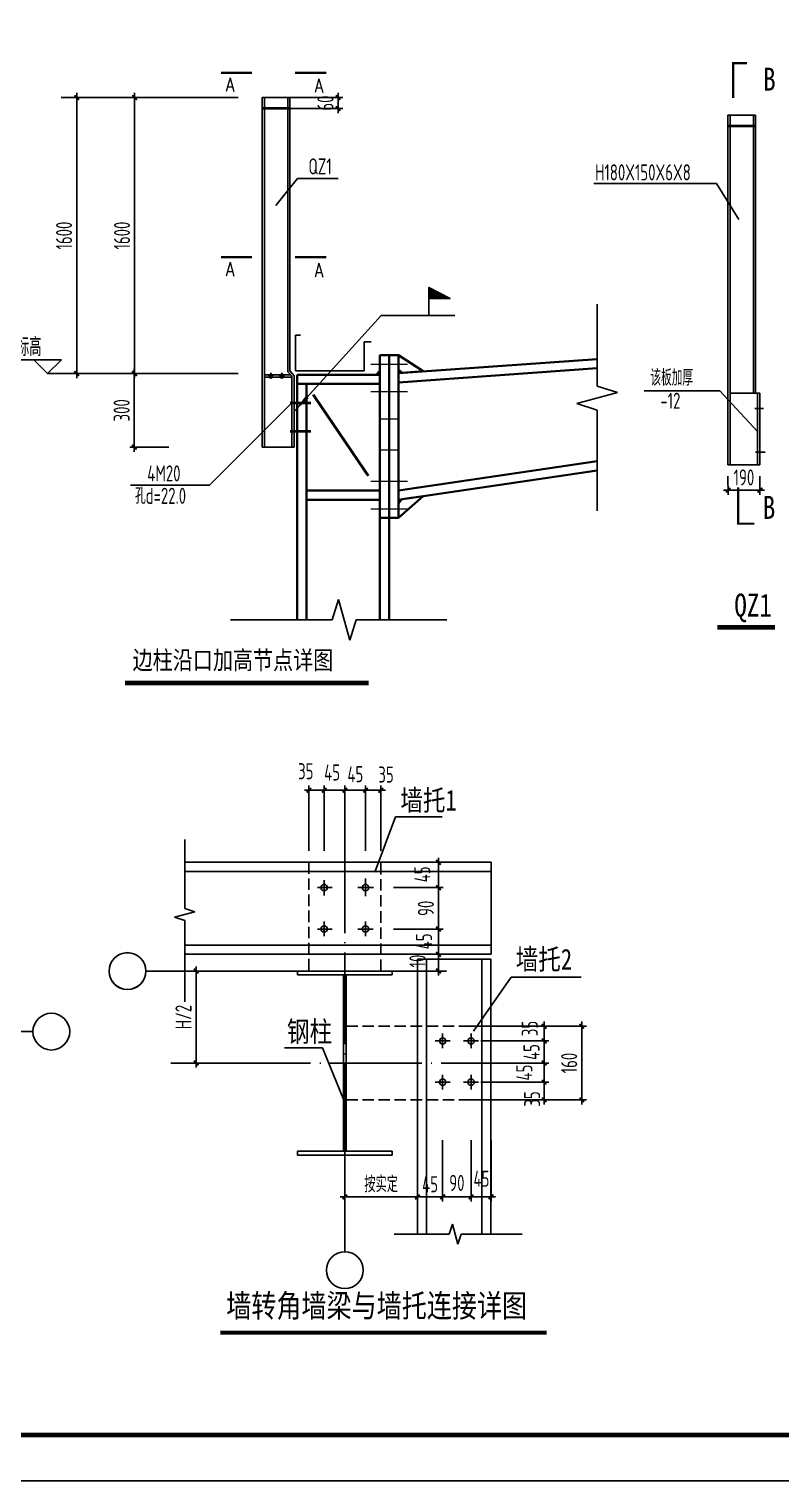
# Model space of a CAD drawing. Extents: x 2303022 to 2899168, y 17226141 to 18257813.
# Drawn here: x 2736597 to 2752962, y 17260315 to 17291885 of the extents above; entities that cross this region are included whole.
import ezdxf
from ezdxf.enums import TextEntityAlignment as Align

# ---------------------------------------------------------------- set-up
doc = ezdxf.new("R2010")
doc.units = 0
doc.header["$LTSCALE"] = 1000
doc.header["$MEASUREMENT"] = 0
doc.linetypes.add('DASH', pattern=[0.35, 0.25, -0.1])
doc.linetypes.add('DOTE', pattern=[2.42, 2, -0.2, 0.02, -0.2])
doc.layers.get('Defpoints').update_dxf_attribs({"color": 250})
for name, color, linetype, lineweight in [('10', 7, 'Continuous', 35), ('112', 9, 'Continuous', 18), ('12', 2, 'Continuous', 35), ('15', 3, 'Continuous', 35)]:
    doc.layers.add(name, color=color, linetype=linetype, lineweight=lineweight)
for name, color, linetype in [('3T_WOOD', 21, 'Continuous'), ('DOTE', 1, 'DOTE'), ('OTHER', 7, 'Continuous'), ('PUB_DIM', 161, 'Continuous'), ('PUB_TEXT', 7, 'Continuous'), ('TK', 4, 'Continuous'), ('图层1', 8, 'Continuous'), ('水平支撑', 4, 'Continuous')]:
    doc.layers.add(name, color=color, linetype=linetype)
doc.styles.add('-宋体', font='', dxfattribs={"width": 0.8})
doc.styles.add('DIM_FONT', font='SIMPLEX', dxfattribs={"width": 0.7, "bigfont": 'GBCBIG'})
doc.styles.add('TSSD_Dimension', font='Tssdeng.shx', dxfattribs={"width": 0.7, "bigfont": 'hztxt.shx'})
doc.styles.add('TSSD_REIN', font='tssdeng.shx', dxfattribs={"width": 0.7, "bigfont": 'tssdchn.shx'})
doc.styles.get('-宋体').set_extended_font_data('SimSun')
doc.dimstyles.new('TSSD_20_100', dxfattribs={"dimtxt": 350, "dimasz": 100, "dimexe": 100, "dimexo": 250, "dimgap": 100, "dimtad": 1, "dimdec": 0, "dimlfac": 0.2, "dimzin": 0, "dimdsep": 46, "dimtxsty": 'TSSD_Dimension', "dimblk": 'ARCHTICK', "dimblk1": 'ARCHTICK', "dimblk2": 'ARCHTICK', "dimcen": 0, "dimdle": 100, "dimclrt": 7, "dimadec": 0, "dimazin": 0, "dimtfac": 1, "dimtdec": 0, "dimtix": 1, "dimtmove": 2, "dimatfit": 3, "dimfxl": 0, "dimtolj": 1, "dimtzin": 0, "dimarcsym": 0})

# ---------------------------------------------------------------- blocks, each defined once
blk = doc.blocks.new('_ArchTick')
at = {"color": 0, "linetype": 'ByBlock', "const_width": 0.4}
blk.add_lwpolyline([(-0.5, -0.5), (0.5, 0.5)], dxfattribs=at)
blk = doc.blocks.new('*D907')
at = {"layer": 'Defpoints', "color": 0}
for p in [(2737634, 17290394), (2739634, 17290394), (2739634, 17284394)]:
    blk.add_point(p, dxfattribs=at)
at = {"layer": 'PUB_DIM', "color": 0, "lineweight": -2}
for p, q in [((2739384, 17290394), (2737534, 17290394)), ((2737634, 17284294), (2737634, 17290494)), ((2739384, 17284394), (2737534, 17284394))]:
    blk.add_line(p, q, dxfattribs=at)
at = {"layer": 'PUB_DIM', "color": 0, "lineweight": -2, "xscale": 100, "yscale": 100, "zscale": 100}
for p, rotation in [((2737634, 17290394), 90), ((2737634, 17284394), 270)]:
    blk.add_blockref('_ArchTick', p, dxfattribs=dict(at, rotation=rotation))
at = {"layer": 'PUB_DIM', "color": 7, "insert": (2737359, 17287394), "char_height": 350, "attachment_point": 5, "rotation": 90, "style": 'TSSD_Dimension'}
blk.add_mtext('\\A1;1600', dxfattribs=at)
blk = doc.blocks.new('*D908')
at = {"layer": 'Defpoints', "color": 0}
for p in [(2738895, 17290394), (2741401, 17290394), (2741401, 17284394)]:
    blk.add_point(p, dxfattribs=at)
at = {"layer": 'PUB_DIM', "color": 0, "lineweight": -2}
for p, q in [((2741151, 17290394), (2738795, 17290394)), ((2738895, 17284294), (2738895, 17290494)), ((2741151, 17284394), (2738795, 17284394))]:
    blk.add_line(p, q, dxfattribs=at)
at = {"layer": 'PUB_DIM', "color": 0, "lineweight": -2, "xscale": 100, "yscale": 100, "zscale": 100}
for p, rotation in [((2738895, 17290394), 90), ((2738895, 17284394), 270)]:
    blk.add_blockref('_ArchTick', p, dxfattribs=dict(at, rotation=rotation))
at = {"layer": 'PUB_DIM', "color": 7, "insert": (2738620, 17287394), "char_height": 350, "attachment_point": 5, "rotation": 90, "style": 'TSSD_Dimension'}
blk.add_mtext('\\A1;1600', dxfattribs=at)
blk = doc.blocks.new('*D910')
at = {"layer": 'Defpoints', "color": 0}
for p in [(2738888, 17284394), (2739888, 17284394), (2739888, 17282794)]:
    blk.add_point(p, dxfattribs=at)
at = {"layer": 'PUB_DIM', "color": 0, "lineweight": -2}
for p, q in [((2739638, 17284394), (2738788, 17284394)), ((2738888, 17282694), (2738888, 17284494)), ((2739638, 17282794), (2738788, 17282794))]:
    blk.add_line(p, q, dxfattribs=at)
at = {"layer": 'PUB_DIM', "color": 0, "lineweight": -2, "xscale": 100, "yscale": 100, "zscale": 100}
for p, rotation in [((2738888, 17284394), 90), ((2738888, 17282794), 270)]:
    blk.add_blockref('_ArchTick', p, dxfattribs=dict(at, rotation=rotation))
at = {"layer": 'PUB_DIM', "color": 7, "insert": (2738613, 17283594), "char_height": 350, "attachment_point": 5, "rotation": 90, "style": 'TSSD_Dimension'}
blk.add_mtext('\\A1;300', dxfattribs=at)
blk = doc.blocks.new('*D913')
at = {"layer": 'Defpoints', "color": 0}
for p in [(2751808, 17282411), (2752504, 17282412), (2752505, 17281860)]:
    blk.add_point(p, dxfattribs=at)
at = {"layer": 'PUB_DIM', "color": 0, "lineweight": -2}
for p, q in [((2751808, 17282161), (2751809, 17281760)), ((2752505, 17282162), (2752505, 17281760)), ((2751709, 17281859), (2752605, 17281860))]:
    blk.add_line(p, q, dxfattribs=at)
at = {"layer": 'PUB_DIM', "color": 0, "lineweight": -2, "xscale": 100, "yscale": 100, "zscale": 100}
for p, rotation in [((2751809, 17281860), 180.0607054437042), ((2752505, 17281860), 0.06070544370420723)]:
    blk.add_blockref('_ArchTick', p, dxfattribs=dict(at, rotation=rotation))
at = {"layer": 'PUB_DIM', "color": 7, "insert": (2752156, 17282135), "char_height": 350, "attachment_point": 5, "rotation": 0.0607, "style": 'TSSD_Dimension'}
blk.add_mtext('\\A1;190', dxfattribs=at)
blk = doc.blocks.new('_ARROW')
blk.add_solid([(0, 0), (-1, 0.1), (-1, -0.1)])
blk = doc.blocks.new('*D917')
at = {"layer": 'Defpoints', "color": 0}
for p in [(2741809, 17290394), (2743323, 17290394), (2741809, 17290154)]:
    blk.add_point(p, dxfattribs=at)
at = {"layer": 'PUB_DIM', "color": 0, "lineweight": -2}
for p, q in [((2742059, 17290394), (2743423, 17290394)), ((2743323, 17290394), (2743323, 17290494)), ((2743323, 17290154), (2743323, 17290394)), ((2742059, 17290154), (2743423, 17290154)), ((2743323, 17290154), (2743323, 17290054))]:
    blk.add_line(p, q, dxfattribs=at)
at = {"layer": 'PUB_DIM', "color": 0, "lineweight": -2, "xscale": 100, "yscale": 100, "zscale": 100}
for p, rotation in [((2743323, 17290394), 270), ((2743323, 17290154), 90)]:
    blk.add_blockref('_ArchTick', p, dxfattribs=dict(at, rotation=rotation))
at = {"layer": 'PUB_DIM', "color": 7, "insert": (2743048, 17290274), "char_height": 350, "attachment_point": 5, "rotation": 90, "style": 'TSSD_Dimension'}
blk.add_mtext('\\A1;60', dxfattribs=at)
blk = doc.blocks.new('*D943')
at = {"layer": 'Defpoints', "color": 0}
for p in [(2745051, 17267973), (2745599, 17267973), (2745051, 17266491)]:
    blk.add_point(p, dxfattribs=at)
at = {"layer": 'PUB_DIM', "color": 0, "lineweight": -2}
for p, q in [((2745051, 17267723), (2745051, 17266391)), ((2745599, 17267723), (2745599, 17266391)), ((2745699, 17266491), (2744951, 17266491))]:
    blk.add_line(p, q, dxfattribs=at)
at = {"layer": 'PUB_DIM', "color": 0, "lineweight": -2, "xscale": 100, "yscale": 100, "zscale": 100, "rotation": 180}
blk.add_blockref('_ArchTick', (2745051, 17266491), dxfattribs=at)
at = {"layer": 'PUB_DIM', "color": 0, "lineweight": -2, "xscale": 100, "yscale": 100, "zscale": 100}
blk.add_blockref('_ArchTick', (2745599, 17266491), dxfattribs=at)
at = {"layer": 'PUB_DIM', "color": 7, "insert": (2745325, 17266766), "char_height": 350, "attachment_point": 5, "style": 'TSSD_Dimension'}
blk.add_mtext('\\A1;45', dxfattribs=at)
blk = doc.blocks.new('*D944')
at = {"layer": 'Defpoints', "color": 0}
for p in [(2743471, 17267973), (2745051, 17267973), (2743471, 17266491)]:
    blk.add_point(p, dxfattribs=at)
at = {"layer": 'PUB_DIM', "color": 0, "lineweight": -2}
for p, q in [((2743471, 17267723), (2743471, 17266391)), ((2745051, 17267723), (2745051, 17266391)), ((2745151, 17266491), (2743371, 17266491))]:
    blk.add_line(p, q, dxfattribs=at)
at = {"layer": 'PUB_DIM', "color": 0, "lineweight": -2, "xscale": 100, "yscale": 100, "zscale": 100, "rotation": 180}
blk.add_blockref('_ArchTick', (2743471, 17266491), dxfattribs=at)
at = {"layer": 'PUB_DIM', "color": 0, "lineweight": -2, "xscale": 100, "yscale": 100, "zscale": 100}
blk.add_blockref('_ArchTick', (2745051, 17266491), dxfattribs=at)
at = {"layer": 'PUB_DIM', "color": 7, "insert": (2744261, 17266766), "char_height": 350, "attachment_point": 5, "style": 'TSSD_Dimension'}
blk.add_mtext('\\A1;按实定', dxfattribs=at)
blk = doc.blocks.new('*D945')
at = {"layer": 'Defpoints', "color": 0}
for p in [(2746217, 17267973), (2746651, 17267973), (2746217, 17266491)]:
    blk.add_point(p, dxfattribs=at)
at = {"layer": 'PUB_DIM', "color": 0, "lineweight": -2}
for p, q in [((2746217, 17267723), (2746217, 17266391)), ((2746651, 17267723), (2746651, 17266391)), ((2746751, 17266491), (2746117, 17266491))]:
    blk.add_line(p, q, dxfattribs=at)
at = {"layer": 'PUB_DIM', "color": 0, "lineweight": -2, "xscale": 100, "yscale": 100, "zscale": 100, "rotation": 180}
blk.add_blockref('_ArchTick', (2746217, 17266491), dxfattribs=at)
at = {"layer": 'PUB_DIM', "color": 0, "lineweight": -2, "xscale": 100, "yscale": 100, "zscale": 100}
blk.add_blockref('_ArchTick', (2746651, 17266491), dxfattribs=at)
at = {"layer": 'PUB_DIM', "color": 7, "insert": (2746444, 17266886), "char_height": 350, "attachment_point": 5, "style": 'TSSD_Dimension'}
blk.add_mtext('\\A1;45', dxfattribs=at)
blk = doc.blocks.new('*D946')
at = {"layer": 'Defpoints', "color": 0}
for p in [(2745599, 17267973), (2746217, 17267973), (2745599, 17266491)]:
    blk.add_point(p, dxfattribs=at)
at = {"layer": 'PUB_DIM', "color": 0, "lineweight": -2}
for p, q in [((2745599, 17267723), (2745599, 17266391)), ((2746217, 17267723), (2746217, 17266391)), ((2746317, 17266491), (2745499, 17266491))]:
    blk.add_line(p, q, dxfattribs=at)
at = {"layer": 'PUB_DIM', "color": 0, "lineweight": -2, "xscale": 100, "yscale": 100, "zscale": 100, "rotation": 180}
blk.add_blockref('_ArchTick', (2745599, 17266491), dxfattribs=at)
at = {"layer": 'PUB_DIM', "color": 0, "lineweight": -2, "xscale": 100, "yscale": 100, "zscale": 100}
blk.add_blockref('_ArchTick', (2746217, 17266491), dxfattribs=at)
at = {"layer": 'PUB_DIM', "color": 7, "insert": (2745908, 17266796), "char_height": 350, "attachment_point": 5, "style": 'TSSD_Dimension'}
blk.add_mtext('\\A1;90', dxfattribs=at)
blk = doc.blocks.new('*D947')
at = {"layer": 'Defpoints', "color": 0}
for p in [(2744278, 17273216), (2745509, 17273216), (2744278, 17272316)]:
    blk.add_point(p, dxfattribs=at)
at = {"layer": 'PUB_DIM', "color": 0, "lineweight": -2}
for p, q in [((2744528, 17273216), (2745609, 17273216)), ((2745509, 17272216), (2745509, 17273316)), ((2744528, 17272316), (2745609, 17272316))]:
    blk.add_line(p, q, dxfattribs=at)
at = {"layer": 'PUB_DIM', "color": 0, "lineweight": -2, "xscale": 100, "yscale": 100, "zscale": 100}
for p, rotation in [((2745509, 17273216), 90), ((2745509, 17272316), 270)]:
    blk.add_blockref('_ArchTick', p, dxfattribs=dict(at, rotation=rotation))
at = {"layer": 'PUB_DIM', "color": 7, "insert": (2745234, 17272766), "char_height": 350, "attachment_point": 5, "rotation": 90, "style": 'TSSD_Dimension'}
blk.add_mtext('\\A1;90', dxfattribs=at)
blk = doc.blocks.new('*D948')
at = {"layer": 'Defpoints', "color": 0}
for p in [(2740233, 17271402), (2742441, 17271402), (2742441, 17269402)]:
    blk.add_point(p, dxfattribs=at)
at = {"layer": 'PUB_DIM', "color": 0, "lineweight": -2}
for p, q in [((2740233, 17269302), (2740233, 17271502)), ((2742191, 17271402), (2740133, 17271402)), ((2742191, 17269402), (2740133, 17269402))]:
    blk.add_line(p, q, dxfattribs=at)
at = {"layer": 'PUB_DIM', "color": 0, "lineweight": -2, "xscale": 100, "yscale": 100, "zscale": 100}
for p, rotation in [((2740233, 17271402), 90), ((2740233, 17269402), 270)]:
    blk.add_blockref('_ArchTick', p, dxfattribs=dict(at, rotation=rotation))
at = {"layer": 'PUB_DIM', "color": 7, "insert": (2739958, 17270402), "char_height": 350, "attachment_point": 5, "rotation": 90, "style": 'TSSD_Dimension'}
blk.add_mtext('\\A1;H/2', dxfattribs=at)
blk = doc.blocks.new('*D949')
at = {"layer": 'Defpoints', "color": 0}
for p in [(2744278, 17271766), (2745509, 17271766), (2744278, 17271402)]:
    blk.add_point(p, dxfattribs=at)
at = {"layer": 'PUB_DIM', "color": 0, "lineweight": -2}
for p, q in [((2744528, 17271766), (2745609, 17271766)), ((2745509, 17271302), (2745509, 17271866)), ((2744528, 17271402), (2745609, 17271402))]:
    blk.add_line(p, q, dxfattribs=at)
at = {"layer": 'PUB_DIM', "color": 0, "lineweight": -2, "xscale": 100, "yscale": 100, "zscale": 100}
for p, rotation in [((2745509, 17271766), 90), ((2745509, 17271402), 270)]:
    blk.add_blockref('_ArchTick', p, dxfattribs=dict(at, rotation=rotation))
at = {"layer": 'PUB_DIM', "color": 7, "insert": (2745050, 17271621), "char_height": 350, "attachment_point": 5, "rotation": 90, "style": 'TSSD_Dimension'}
blk.add_mtext('\\A1;10', dxfattribs=at)
blk = doc.blocks.new('*D950')
at = {"layer": 'Defpoints', "color": 0}
for p in [(2744278, 17272316), (2745509, 17272316), (2744278, 17271766)]:
    blk.add_point(p, dxfattribs=at)
at = {"layer": 'PUB_DIM', "color": 0, "lineweight": -2}
for p, q in [((2745509, 17271666), (2745509, 17272416)), ((2744528, 17272316), (2745609, 17272316)), ((2744528, 17271766), (2745609, 17271766))]:
    blk.add_line(p, q, dxfattribs=at)
at = {"layer": 'PUB_DIM', "color": 0, "lineweight": -2, "xscale": 100, "yscale": 100, "zscale": 100}
for p, rotation in [((2745509, 17272316), 90), ((2745509, 17271766), 270)]:
    blk.add_blockref('_ArchTick', p, dxfattribs=dict(at, rotation=rotation))
at = {"layer": 'PUB_DIM', "color": 7, "insert": (2745192, 17272048), "char_height": 350, "attachment_point": 5, "rotation": 90, "style": 'TSSD_Dimension'}
blk.add_mtext('\\A1;45', dxfattribs=at)
blk = doc.blocks.new('*D951')
at = {"layer": 'Defpoints', "color": 0}
for p in [(2746179, 17269402), (2747808, 17269402), (2746179, 17268986)]:
    blk.add_point(p, dxfattribs=at)
at = {"layer": 'PUB_DIM', "color": 0, "lineweight": -2}
for p, q in [((2746429, 17269402), (2747908, 17269402)), ((2747808, 17268886), (2747808, 17269502)), ((2746429, 17268986), (2747908, 17268986))]:
    blk.add_line(p, q, dxfattribs=at)
at = {"layer": 'PUB_DIM', "color": 0, "lineweight": -2, "xscale": 100, "yscale": 100, "zscale": 100}
for p, rotation in [((2747808, 17269402), 90), ((2747808, 17268986), 270)]:
    blk.add_blockref('_ArchTick', p, dxfattribs=dict(at, rotation=rotation))
at = {"layer": 'PUB_DIM', "color": 7, "insert": (2747376, 17269194), "char_height": 350, "attachment_point": 5, "rotation": 90, "style": 'TSSD_Dimension'}
blk.add_mtext('\\A1;45', dxfattribs=at)
blk = doc.blocks.new('*D952')
at = {"layer": 'Defpoints', "color": 0}
for p in [(2746179, 17269882), (2747808, 17269882), (2746179, 17269402)]:
    blk.add_point(p, dxfattribs=at)
at = {"layer": 'PUB_DIM', "color": 0, "lineweight": -2}
for p, q in [((2746429, 17269882), (2747908, 17269882)), ((2747808, 17269882), (2747808, 17269982)), ((2747808, 17269402), (2747808, 17269882)), ((2746429, 17269402), (2747908, 17269402)), ((2747808, 17269402), (2747808, 17269302))]:
    blk.add_line(p, q, dxfattribs=at)
at = {"layer": 'PUB_DIM', "color": 0, "lineweight": -2, "xscale": 100, "yscale": 100, "zscale": 100}
for p, rotation in [((2747808, 17269882), 270), ((2747808, 17269402), 90)]:
    blk.add_blockref('_ArchTick', p, dxfattribs=dict(at, rotation=rotation))
at = {"layer": 'PUB_DIM', "color": 7, "insert": (2747533, 17269642), "char_height": 350, "attachment_point": 5, "rotation": 90, "style": 'TSSD_Dimension'}
blk.add_mtext('\\A1;45', dxfattribs=at)
blk = doc.blocks.new('A$C71A3760F')
at = {"layer": 'DOTE'}
for p, q in [((162, 329), (162, 0)), ((0, 165), (320, 165))]:
    blk.add_line(p, q, dxfattribs=at)
at = {"layer": '图层1'}
blk.add_circle((162, 165), 70, dxfattribs=at)
blk = doc.blocks.new('*D953')
at = {"layer": 'Defpoints', "color": 0}
for p in [(2746179, 17268986), (2747808, 17268986), (2746179, 17268602)]:
    blk.add_point(p, dxfattribs=at)
at = {"layer": 'PUB_DIM', "color": 0, "lineweight": -2}
for p, q in [((2746429, 17268986), (2747908, 17268986)), ((2747808, 17268986), (2747808, 17269086)), ((2747808, 17268602), (2747808, 17268986)), ((2746429, 17268602), (2747908, 17268602)), ((2747808, 17268602), (2747808, 17268502))]:
    blk.add_line(p, q, dxfattribs=at)
at = {"layer": 'PUB_DIM', "color": 0, "lineweight": -2, "xscale": 100, "yscale": 100, "zscale": 100}
for p, rotation in [((2747808, 17268986), 270), ((2747808, 17268602), 90)]:
    blk.add_blockref('_ArchTick', p, dxfattribs=dict(at, rotation=rotation))
at = {"layer": 'PUB_DIM', "color": 7, "insert": (2747545, 17268620), "char_height": 350, "attachment_point": 5, "rotation": 90, "style": 'TSSD_Dimension'}
blk.add_mtext('\\A1;35', dxfattribs=at)
blk = doc.blocks.new('*D954')
at = {"layer": 'Defpoints', "color": 0}
for p in [(2745794, 17270202), (2748627, 17270202), (2745794, 17268602)]:
    blk.add_point(p, dxfattribs=at)
at = {"layer": 'PUB_DIM', "color": 0, "lineweight": -2}
for p, q in [((2746044, 17270202), (2748727, 17270202)), ((2748627, 17268502), (2748627, 17270302)), ((2746044, 17268602), (2748727, 17268602))]:
    blk.add_line(p, q, dxfattribs=at)
at = {"layer": 'PUB_DIM', "color": 0, "lineweight": -2, "xscale": 100, "yscale": 100, "zscale": 100}
for p, rotation in [((2748627, 17270202), 90), ((2748627, 17268602), 270)]:
    blk.add_blockref('_ArchTick', p, dxfattribs=dict(at, rotation=rotation))
at = {"layer": 'PUB_DIM', "color": 7, "insert": (2748352, 17269402), "char_height": 350, "attachment_point": 5, "rotation": 90, "style": 'TSSD_Dimension'}
blk.add_mtext('\\A1;160', dxfattribs=at)
blk = doc.blocks.new('*D955')
at = {"layer": 'Defpoints', "color": 0}
for p in [(2746179, 17270202), (2747808, 17270202), (2746179, 17269882)]:
    blk.add_point(p, dxfattribs=at)
at = {"layer": 'PUB_DIM', "color": 0, "lineweight": -2}
for p, q in [((2746429, 17270202), (2747908, 17270202)), ((2747808, 17269782), (2747808, 17270302)), ((2746429, 17269882), (2747908, 17269882))]:
    blk.add_line(p, q, dxfattribs=at)
at = {"layer": 'PUB_DIM', "color": 0, "lineweight": -2, "xscale": 100, "yscale": 100, "zscale": 100}
for p, rotation in [((2747808, 17270202), 90), ((2747808, 17269882), 270)]:
    blk.add_blockref('_ArchTick', p, dxfattribs=dict(at, rotation=rotation))
at = {"layer": 'PUB_DIM', "color": 7, "insert": (2747493, 17270152), "char_height": 350, "attachment_point": 5, "rotation": 90, "style": 'TSSD_Dimension'}
blk.add_mtext('\\A1;35', dxfattribs=at)
blk = doc.blocks.new('*D956')
at = {"layer": 'Defpoints', "color": 0}
for p in [(2744278, 17273766), (2745509, 17273766), (2744278, 17273216)]:
    blk.add_point(p, dxfattribs=at)
at = {"layer": 'PUB_DIM', "color": 0, "lineweight": -2}
for p, q in [((2744528, 17273766), (2745609, 17273766)), ((2745509, 17273116), (2745509, 17273866)), ((2744528, 17273216), (2745609, 17273216))]:
    blk.add_line(p, q, dxfattribs=at)
at = {"layer": 'PUB_DIM', "color": 0, "lineweight": -2, "xscale": 100, "yscale": 100, "zscale": 100}
for p, rotation in [((2745509, 17273766), 90), ((2745509, 17273216), 270)]:
    blk.add_blockref('_ArchTick', p, dxfattribs=dict(at, rotation=rotation))
at = {"layer": 'PUB_DIM', "color": 7, "insert": (2745154, 17273505), "char_height": 350, "attachment_point": 5, "rotation": 90, "style": 'TSSD_Dimension'}
blk.add_mtext('\\A1;45', dxfattribs=at)
blk = doc.blocks.new('*D957')
at = {"layer": 'Defpoints', "color": 0}
for p in [(2742689, 17275333), (2742689, 17273766), (2743021, 17273766)]:
    blk.add_point(p, dxfattribs=at)
at = {"layer": 'PUB_DIM', "color": 0, "lineweight": -2}
for p, q in [((2743121, 17275333), (2742589, 17275333)), ((2742689, 17274016), (2742689, 17275433)), ((2743021, 17274016), (2743021, 17275433))]:
    blk.add_line(p, q, dxfattribs=at)
at = {"layer": 'PUB_DIM', "color": 0, "lineweight": -2, "xscale": 100, "yscale": 100, "zscale": 100, "rotation": 180}
blk.add_blockref('_ArchTick', (2742689, 17275333), dxfattribs=at)
at = {"layer": 'PUB_DIM', "color": 0, "lineweight": -2, "xscale": 100, "yscale": 100, "zscale": 100}
blk.add_blockref('_ArchTick', (2743021, 17275333), dxfattribs=at)
at = {"layer": 'PUB_DIM', "color": 7, "insert": (2742620, 17275747), "char_height": 350, "attachment_point": 5, "style": 'TSSD_Dimension'}
blk.add_mtext('\\A1;35', dxfattribs=at)
blk = doc.blocks.new('*D958')
at = {"layer": 'Defpoints', "color": 0}
for p in [(2743471, 17275333), (2743471, 17273766), (2743921, 17273766)]:
    blk.add_point(p, dxfattribs=at)
at = {"layer": 'PUB_DIM', "color": 0, "lineweight": -2}
for p, q in [((2744021, 17275333), (2743371, 17275333)), ((2743471, 17274016), (2743471, 17275433)), ((2743921, 17274016), (2743921, 17275433))]:
    blk.add_line(p, q, dxfattribs=at)
at = {"layer": 'PUB_DIM', "color": 0, "lineweight": -2, "xscale": 100, "yscale": 100, "zscale": 100, "rotation": 180}
blk.add_blockref('_ArchTick', (2743471, 17275333), dxfattribs=at)
at = {"layer": 'PUB_DIM', "color": 0, "lineweight": -2, "xscale": 100, "yscale": 100, "zscale": 100}
blk.add_blockref('_ArchTick', (2743921, 17275333), dxfattribs=at)
at = {"layer": 'PUB_DIM', "color": 7, "insert": (2743698, 17275682), "char_height": 350, "attachment_point": 5, "style": 'TSSD_Dimension'}
blk.add_mtext('\\A1;45', dxfattribs=at)
blk = doc.blocks.new('*D959')
at = {"layer": 'Defpoints', "color": 0}
for p in [(2743021, 17275333), (2743021, 17273766), (2743471, 17273766)]:
    blk.add_point(p, dxfattribs=at)
at = {"layer": 'PUB_DIM', "color": 0, "lineweight": -2}
for p, q in [((2743571, 17275333), (2742921, 17275333)), ((2743021, 17274016), (2743021, 17275433)), ((2743471, 17274016), (2743471, 17275433))]:
    blk.add_line(p, q, dxfattribs=at)
at = {"layer": 'PUB_DIM', "color": 0, "lineweight": -2, "xscale": 100, "yscale": 100, "zscale": 100, "rotation": 180}
blk.add_blockref('_ArchTick', (2743021, 17275333), dxfattribs=at)
at = {"layer": 'PUB_DIM', "color": 0, "lineweight": -2, "xscale": 100, "yscale": 100, "zscale": 100}
blk.add_blockref('_ArchTick', (2743471, 17275333), dxfattribs=at)
at = {"layer": 'PUB_DIM', "color": 7, "insert": (2743193, 17275719), "char_height": 350, "attachment_point": 5, "style": 'TSSD_Dimension'}
blk.add_mtext('\\A1;45', dxfattribs=at)
blk = doc.blocks.new('*D960')
at = {"layer": 'Defpoints', "color": 0}
for p in [(2743921, 17275333), (2743921, 17273766), (2744252, 17273766)]:
    blk.add_point(p, dxfattribs=at)
at = {"layer": 'PUB_DIM', "color": 0, "lineweight": -2}
for p, q in [((2744352, 17275333), (2743821, 17275333)), ((2743921, 17274016), (2743921, 17275433)), ((2744252, 17274016), (2744252, 17275433))]:
    blk.add_line(p, q, dxfattribs=at)
at = {"layer": 'PUB_DIM', "color": 0, "lineweight": -2, "xscale": 100, "yscale": 100, "zscale": 100, "rotation": 180}
blk.add_blockref('_ArchTick', (2743921, 17275333), dxfattribs=at)
at = {"layer": 'PUB_DIM', "color": 0, "lineweight": -2, "xscale": 100, "yscale": 100, "zscale": 100}
blk.add_blockref('_ArchTick', (2744252, 17275333), dxfattribs=at)
at = {"layer": 'PUB_DIM', "color": 7, "insert": (2744366, 17275674), "char_height": 350, "attachment_point": 5, "style": 'TSSD_Dimension'}
blk.add_mtext('\\A1;35', dxfattribs=at)
blk = doc.blocks.new('GeYuanFrame_72621653', base_point=(20.09, 4.53))
at = {"layer": 'TK'}
blk.add_lwpolyline([(20.09, 4.53), (20.09, 598.53), (966.09, 598.53), (966.09, 4.53)], close=True, dxfattribs=at)
at = {"layer": 'TK', "const_width": 1}
blk.add_lwpolyline([(45.09, 588.53), (956.09, 588.53), (956.09, 14.53), (45.09, 14.53)], close=True, dxfattribs=at)

msp = doc.modelspace()

# ---------------------------------------------------------------- hatches: boundary and pattern name
at = {"layer": 'PUB_TEXT'}
h = msp.add_hatch(dxfattribs=at)
h.set_pattern_fill('ANSI31', color=256, scale=1.6, style=0)
h.set_pattern_definition([(45, (2673352.26938, 17092875.02572), (-0.14142135624, 0.14142135624), [])])
h.paths.add_polyline_path([(2745301.1, 17286027), (2745759.1, 17286027), (2745301.1, 17286267)])

# ---------------------------------------------------------------- linework, layer by layer
at = {"layer": '10'}
for p, q in [((2742273.6, 17290164, 400), (2741673.6, 17290164, 400)), ((2742273.6, 17290154.4, 400), (2741673.6, 17290154.4, 400)), ((2752407.9, 17289781.5, 400), (2751807.9, 17289781.5, 400)), ((2752407.9, 17289772, 400), (2751807.9, 17289772, 400))]:
    msp.add_line(p, q, dxfattribs=at)
at = {"layer": '10', "color": 7, "const_width": 90, "elevation": 1400}
msp.add_lwpolyline([(2740758.1, 17263540.2), (2747859.9, 17263540.2)], dxfattribs=at)
at = {"layer": '112', "color": 2}
for p, q in [((2744034.6, 17284601.4, 400), (2744834.6, 17284601.4, 400)), ((2744034.6, 17284000.8, 400), (2744834.6, 17284000.8, 400)), ((2744034.6, 17282051.8, 400), (2744834.6, 17282051.8, 400)), ((2744034.6, 17281449.8, 400), (2744834.6, 17281449.8, 400))]:
    msp.add_line(p, q, dxfattribs=at)
at = {"layer": '112', "color": 1}
for p, q in [((2744234.6, 17284601.4, 400), (2744634.6, 17284601.4, 400)), ((2744234.6, 17284000.8, 400), (2744634.6, 17284000.8, 400)), ((2744234.6, 17283408, 400), (2744634.6, 17283408, 400)), ((2744234.6, 17282735.7, 400), (2744634.6, 17282735.7, 400)), ((2744234.6, 17282051.8, 400), (2744634.6, 17282051.8, 400)), ((2744234.6, 17281449.8, 400), (2744634.6, 17281449.8, 400))]:
    msp.add_line(p, q, dxfattribs=at)
at = {"layer": '12'}
for p, q in [((2744234.6, 17281255.8, 400), (2744234.6, 17284795.5, 400)), ((2744234.6, 17284795.5, 400), (2744434.6, 17284795.5, 400)), ((2744234.6, 17284763.5, 400), (2744234.6, 17284449.4, 400)), ((2744434.6, 17281255.8, 400), (2744434.6, 17284795.5, 400)), ((2744434.6, 17284795.5, 400), (2744434.6, 17281255.8, 400)), ((2744434.6, 17284795.5, 400), (2744634.6, 17284795.5, 400)), ((2744634.6, 17284795.5, 400), (2744634.6, 17281255.8, 400)), ((2744634.6, 17284481.4, 400), (2744634.6, 17284795.5, 400)), ((2744634.6, 17284795.5, 400), (2745176.9, 17284444.8, 400)), ((2744234.6, 17284449.4, 400), (2744154.9, 17284363.1, 400)), ((2744714.4, 17284407.8, 400), (2744634.6, 17284481.4, 400)), ((2745176.9, 17284444.8, 400), (2744714.4, 17284407.8, 400)), ((2742434.6, 17284367.8, 400), (2744234.6, 17284369.4, 400)), ((2742434.6, 17284167.2, 400), (2742434.6, 17284367.8, 400)), ((2744234.6, 17284168.8, 400), (2742434.6, 17284167.2, 400)), ((2744234.6, 17284369.4, 400), (2744234.6, 17284168.8, 400)), ((2742634.6, 17281650.8, 400), (2742634.6, 17281850.8, 400)), ((2742634.6, 17281850.8, 400), (2744234.6, 17281850.8, 400)), ((2744234.6, 17281650.8, 400), (2742634.6, 17281650.8, 400)), ((2744234.6, 17281850.8, 400), (2744234.6, 17281650.8, 400)), ((2745173.5, 17281724.6, 400), (2744634.6, 17281255.8, 400)), ((2744634.6, 17281569.8, 400), (2744713.9, 17281660.8, 400)), ((2744634.6, 17281255.8, 400), (2744634.6, 17281569.8, 400)), ((2744713.9, 17281660.8, 400), (2745173.5, 17281724.6, 400)), ((2744434.6, 17281255.8, 400), (2744234.6, 17281255.8, 400)), ((2744634.6, 17281255.8, 400), (2744434.6, 17281255.8, 400))]:
    msp.add_line(p, q, dxfattribs=at)
at = {"layer": '15'}
for p, q in [((2744634.6, 17284401.4, 400), (2748960.4, 17284708.5, 400)), ((2744634.6, 17284200.8, 400), (2748960.4, 17284507.8, 400)), ((2742434.6, 17279048.3, 400), (2742434.6, 17284167.2, 400)), ((2742634.6, 17279048.3, 400), (2742634.6, 17284183.2, 400)), ((2744634.6, 17281851.8, 400), (2748960.4, 17282486.6, 400)), ((2744634.6, 17281649.8, 400), (2748960.4, 17282284.6, 400)), ((2744234.6, 17279037.7, 400), (2744234.6, 17281255.8, 400)), ((2744434.6, 17279037.7, 400), (2744434.6, 17281255.8, 400))]:
    msp.add_line(p, q, dxfattribs=at)
at = {"layer": 'DOTE'}
for p, q in [((2743470.8, 17274228.7), (2743470.8, 17265297.6)), ((2743020.8, 17273375.8), (2743020.8, 17273046.9)), ((2743920.8, 17273411.3), (2743920.8, 17273033.5)), ((2743191.3, 17273216), (2742875.9, 17273216)), ((2744093, 17273216), (2743755.4, 17273216)), ((2743020.8, 17272477.9), (2743020.8, 17272157.9)), ((2743920.8, 17272477.9), (2743920.8, 17272157.9)), ((2743191.3, 17272316), (2742875.9, 17272316)), ((2744084.1, 17272316), (2743755.4, 17272316)), ((2745680.5, 17271402.3), (2739139.8, 17271402.3)), ((2745680.5, 17271402.3), (2739139.8, 17271402.3)), ((2729086.7, 17270084.7), (2736682.5, 17270084.7)), ((2747565.7, 17269402.3), (2739684.8, 17269402.3))]:
    msp.add_line(p, q, dxfattribs=at)
at = {"layer": 'OTHER'}
for p, q in [((2748960.4, 17284119.3), (2748960.4, 17285900.9)), ((2749400.4, 17283979.3), (2748960.4, 17284119.3)), ((2748520.4, 17283739.3), (2749400.4, 17283979.3)), ((2748960.4, 17283599.3), (2748520.4, 17283739.3)), ((2748960.4, 17281411.8), (2748960.4, 17283599.3)), ((2743195.3, 17279037.7), (2743335.3, 17279477.7)), ((2743335.3, 17279477.7), (2743575.3, 17278597.7)), ((2740979.2, 17279037.7), (2743195.3, 17279037.7)), ((2743575.3, 17278597.7), (2743715.3, 17279037.7)), ((2743715.3, 17279037.7), (2745687.7, 17279037.7)), ((2739985.9, 17274265.2), (2739985.9, 17272761.5)), ((2739985.9, 17272761.5), (2740205.9, 17272691.5)), ((2740205.9, 17272691.5), (2739765.9, 17272571.5)), ((2739765.9, 17272571.5), (2739985.9, 17272501.5)), ((2739985.9, 17272501.5), (2739985.9, 17270734.1))]:
    msp.add_line(p, q, dxfattribs=at)
at = {"layer": 'PUB_DIM'}
for p, q in [((2737294.8, 17290394.4, 400), (2738280.1, 17290394.4, 400)), ((2737000.3, 17284694.4), (2735737.4, 17284694.4)), ((2737000.3, 17284394.4), (2736700.3, 17284694.4)), ((2736700.3, 17284694.4), (2737300.3, 17284694.4)), ((2737300.3, 17284694.4), (2737000.3, 17284394.4)), ((2737000.3, 17284394.4), (2737985.5, 17284394.4)), ((2752504.3, 17283964.5), (2751858.5, 17283964.5)), ((2745812.7, 17265900.1), (2745742.7, 17265680.1)), ((2745932.7, 17265460.1), (2745812.7, 17265900.1)), ((2745742.7, 17265680.1), (2744543.9, 17265680.1)), ((2746002.7, 17265680.1), (2745932.7, 17265460.1)), ((2747330.6, 17265680.1), (2746002.7, 17265680.1))]:
    msp.add_line(p, q, dxfattribs=at)
at = {"layer": 'PUB_DIM', "const_width": 50}
for points in [[(2740776.8, 17290934.2), (2741452.2, 17290934.2)], [(2743069.8, 17290934.2), (2742383.9, 17290934.2)], [(2740776.8, 17286921.6), (2741452.2, 17286921.6)], [(2743069.8, 17286921.6), (2742383.9, 17286921.6)]]:
    msp.add_lwpolyline(points, dxfattribs=at)
at = {"layer": 'PUB_DIM'}
msp.add_lwpolyline([(2742369.9, 17283570.7), (2742838.2, 17284088.3)], dxfattribs=at)
at = {"layer": 'PUB_TEXT'}
for p, q in [((2745301.1, 17285659), (2745301.1, 17286267)), ((2745301.1, 17286267), (2745759.1, 17286027)), ((2745759.1, 17286027), (2745301.1, 17286027)), ((2742369.9, 17283570.7), (2744259.5, 17285659)), ((2744259.5, 17285659), (2745863.2, 17285659)), ((2742319.3, 17283754.8), (2740526.6, 17281964.5)), ((2740526.6, 17281964.5), (2738803.3, 17281964.5))]:
    msp.add_line(p, q, dxfattribs=at)
at = {"layer": '图层1'}
for p, q in [((2744125.6, 17273552.7), (2744569.5, 17274751.7)), ((2744569.5, 17274751.7), (2745589.3, 17274751.7)), ((2739985.9, 17273766), (2746653.4, 17273766)), ((2746653.4, 17271766), (2746653.4, 17273766)), ((2739985.9, 17273566), (2746653.4, 17273566)), ((2739985.9, 17271966), (2746653.4, 17271966)), ((2746653.4, 17271766), (2739985.9, 17271766)), ((2745050.8, 17271658.1), (2745050.8, 17265683.3)), ((2746650.8, 17271658.1), (2745050.8, 17271658.1)), ((2745250.8, 17271658.1), (2745250.8, 17265683.3)), ((2746450.8, 17271658.1), (2746450.8, 17265683.3)), ((2746650.8, 17271658.1), (2746650.8, 17265683.3)), ((2744500.8, 17271402.3), (2742440.8, 17271402.3)), ((2742440.8, 17271402.3), (2742440.8, 17271322.3)), ((2744500.8, 17271322.3), (2742440.8, 17271322.3)), ((2744252, 17271402.3), (2742688.5, 17271402.3)), ((2743440.8, 17271322.3), (2743440.8, 17267482.3)), ((2743500.8, 17271322.3), (2743500.8, 17267482.3)), ((2744500.8, 17271402.3), (2744500.8, 17271322.3)), ((2746268.7, 17270094), (2747090.4, 17271269.4)), ((2747090.4, 17271269.4), (2748610.2, 17271269.4)), ((2742983, 17269732.2), (2742155.5, 17269732.2)), ((2743448.5, 17268595.1), (2742983, 17269732.2)), ((2744500.8, 17267482.3), (2742440.8, 17267482.3)), ((2742440.8, 17267482.3), (2742440.8, 17267402.3)), ((2744500.8, 17267402.3), (2742440.8, 17267402.3)), ((2744500.8, 17267482.3), (2744500.8, 17267402.3))]:
    msp.add_line(p, q, dxfattribs=at)
at = {"layer": '图层1', "linetype": 'DASH'}
for p, q in [((2742688.5, 17273766), (2742688.5, 17271402.3)), ((2744252, 17273766), (2742688.5, 17273766)), ((2744252, 17271402.3), (2744252, 17273766)), ((2743500.8, 17270202.3), (2746650.8, 17270202.3)), ((2746650.8, 17270202.3), (2746650.8, 17268602.3)), ((2743500.8, 17268602.3), (2746650.8, 17268602.3))]:
    msp.add_line(p, q, dxfattribs=at)
at = {"layer": '图层1'}
for centre, radius in [((2743020.8, 17273216), 70), ((2743920.8, 17273216), 70), ((2743020.8, 17272316), 70), ((2743920.8, 17272316), 70), ((2738739.8, 17271402.3), 400), ((2738739.8, 17271401.2), 400), ((2737082.5, 17270084.7), 400), ((2743470.8, 17264897.6), 400)]:
    msp.add_circle(centre, radius, dxfattribs=at)
at = {"layer": '水平支撑'}
for p, q in [((2741673.6, 17284384.3), (2741673.6, 17290394.4)), ((2741673.6, 17290394.4), (2742273.6, 17290394.4)), ((2741724.1, 17284392.4), (2741724.1, 17290394.4)), ((2742231.4, 17284434.3), (2742231.4, 17290394.4)), ((2742273.6, 17284454.4), (2742273.6, 17290394.4)), ((2751807.9, 17284001.9), (2751807.9, 17290012)), ((2751807.9, 17290012), (2752407.9, 17290012)), ((2751858.5, 17284009.9), (2751858.5, 17290012)), ((2752365.8, 17283964.5), (2752365.8, 17290012)), ((2752407.9, 17283964.5), (2752407.9, 17290012)), ((2741968, 17288051.1), (2742442, 17288635.4)), ((2742442, 17288635.4), (2743326.9, 17288635.4)), ((2751556.2, 17288523.7), (2748891.9, 17288523.7)), ((2752042.1, 17287740.8), (2751556.2, 17288523.7)), ((2742508.1, 17285230.5), (2742396, 17285230.5)), ((2742396, 17285230.5), (2742396, 17284450.4)), ((2743888, 17284450.4), (2743888, 17285084)), ((2743888, 17285084), (2744043.2, 17285084)), ((2741724.1, 17282794.4), (2741724.1, 17284392.4)), ((2741858.3, 17284283.5), (2741858.3, 17284411.9)), ((2742098.9, 17284283.5), (2742098.9, 17284411.9)), ((2742231.4, 17284434.3), (2742319.3, 17284339)), ((2742273.6, 17284454.4), (2742369.9, 17284347)), ((2742396, 17284450.4), (2743888, 17284450.4)), ((2741673.6, 17282794.4), (2741673.6, 17284384.3)), ((2741724.1, 17284366.9), (2742293.6, 17284366.9)), ((2741724.1, 17284313.8), (2742319.3, 17284313.8)), ((2741810.2, 17284340.1), (2741906.5, 17284340.1)), ((2742050.7, 17284340.1), (2742147, 17284340.1)), ((2742319.3, 17282794.4), (2742319.3, 17284339)), ((2742369.9, 17282794.4), (2742369.9, 17284347)), ((2751627.4, 17284015.6), (2749987.8, 17284015.6)), ((2752453.7, 17283134), (2751627.4, 17284015.6)), ((2751807.9, 17282412), (2751807.9, 17284001.9)), ((2751858.5, 17282412), (2751858.5, 17284009.9)), ((2752407.9, 17283964.5), (2752504.3, 17283964.5)), ((2752453.7, 17282412), (2752453.7, 17283964.5)), ((2752504.3, 17282412), (2752504.3, 17283964.5)), ((2741673.6, 17282794.4, 400), (2742369.9, 17282794.4)), ((2751807.9, 17282412, 400), (2752504.3, 17282412))]:
    msp.add_line(p, q, dxfattribs=at)
for points, const_width in [([(2752219.8, 17291145.7), (2751919.4, 17291145.7), (2751919.4, 17290381.6)], 50), ([(2742277.8, 17283754.8), (2742730.5, 17283754.8)], 60), ([(2742780.3, 17283936.5), (2743979.9, 17282170.8)], 60), ([(2742277.8, 17283136.3), (2742730.5, 17283136.3)], 60), ([(2752028.6, 17281921.4), (2752028.6, 17281129.9), (2752383.6, 17281129.9)], 50), ([(2751575.7, 17278878), (2752828.1, 17278878)], 100), ([(2738687.9, 17277667.7), (2743989.2, 17277667.7)], 100)]:
    msp.add_lwpolyline(points, dxfattribs=dict(at, const_width=const_width))
for points in [[(2752391.4, 17283631.4), (2752578.6, 17283631.4)], [(2752405.8, 17282681.6), (2752614.6, 17282681.6)]]:
    msp.add_lwpolyline(points, dxfattribs=at)
for centre in [(2741858.6, 17284337.6), (2742100.8, 17284337.6)]:
    msp.add_circle(centre, 42.3, dxfattribs=at)

# ---------------------------------------------------------------- block references
at = {"layer": '3T_WOOD', "color": 6, "xscale": 100, "yscale": 100, "zscale": 100}
msp.add_blockref('GeYuanFrame_72621653', (2704377, 17260314.9), dxfattribs=at)
at = {"layer": 'PUB_DIM', "xscale": 420.0000000002464, "yscale": 420, "zscale": 420.0000000002464, "rotation": 227.859785778621}
msp.add_blockref('_ARROW', (2742369.9, 17283570.7), dxfattribs=at)
at = {"layer": '图层1', "rotation": 270}
for p in [(2745433.6, 17270043.9), (2746051.6, 17270043.9), (2745433.6, 17269147.8), (2746051.6, 17269147.8)]:
    msp.add_blockref('A$C71A3760F', p, dxfattribs=at)

# ---------------------------------------------------------------- texts
at = {"layer": 'PUB_DIM'}
for s, height, style, width, p in [('A', 300, 'DIM_FONT', 0.8, (2740972.1, 17290674.9)), ('A', 300, 'DIM_FONT', 0.8, (2742905.9, 17290654)), ('A', 300, 'DIM_FONT', 0.8, (2740972.1, 17286662.3)), ('A', 300, 'DIM_FONT', 0.8, (2742905.9, 17286641.4)), ('檐口标高', 400, 'TSSD_REIN', 0.7, (2736335.1, 17284994.4))]:
    msp.add_text(s, height=height, dxfattribs=dict(at, style=style, width=width)).set_placement(p, align=Align.MIDDLE)
at = {"layer": 'PUB_TEXT'}
for s, height, style, width, p in [('B', 500, '-宋体', 0.8, (2752574.8, 17290545.3)), ('QZ1', 350, 'TSSD_REIN', 0.7, (2742679.1, 17288723.2)), ('H180X150X6X8', 350, 'TSSD_REIN', 0.7, (2748917.6, 17288593)), ('该板加厚', 350, 'TSSD_REIN', 0.7, (2750118.4, 17284129.4)), ('-12', 350, 'TSSD_REIN', 0.7, (2750336.6, 17283627)), ('4M20', 350, 'TSSD_REIN', 0.7, (2739170.6, 17282047.4)), ('孔d=22.0', 350, 'TSSD_REIN', 0.7, (2738903.1, 17281560.6)), ('B', 500, '-宋体', 0.8, (2752566.8, 17281233.8)), ('QZ1', 500, '-宋体', 0.8, (2751946.6, 17279109.8)), ('边柱沿口加高节点详图', 400, '-宋体', 0.8, (2738852.3, 17277963.2)), ('墙托1', 450, '-宋体', 0.8, (2744678, 17274891.7)), ('墙托2', 450, '-宋体', 0.8, (2747188.8, 17271434.3)), ('钢柱', 450, '-宋体', 0.8, (2742210.3, 17269862.1)), ('墙转角墙梁与墙托连接详图', 500, '-宋体', 0.8, (2740889.5, 17263875.4))]:
    msp.add_text(s, height=height, dxfattribs=dict(at, style=style, width=width)).set_placement(p)

# ---------------------------------------------------------------- dimensions: what is measured, and where the dimension line sits
at = {"layer": 'PUB_DIM'}
for p1, p2, distance, text, picture, middle in [((2739634.5, 17284394.4), (2739634.5, 17290394.4), 2000, '1600', '*D907', (2737359.5, 17287394.4)), ((2741401.5, 17284394.4), (2741401.5, 17290394.4), 2506.3, '1600', '*D908', (2738620.2, 17287394.4)), ((2741809.2, 17290154.4), (2741809.2, 17290394.4), -1514, '60', '*D917', (2743048.2, 17290274.4)), ((2739888.1, 17282794.4), (2739888.1, 17284394.4), 1000, '300', '*D910', (2738613.1, 17283594.4)), ((2751807.9, 17282411.2), (2752504.3, 17282412), -551.7, '190', '*D913', (2752156.4, 17282134.9)), ((2744278.1, 17272316), (2744278.1, 17273216), -1231, '90', '*D947', (2745234.1, 17272766)), ((2742440.8, 17269402.3), (2742440.8, 17271402.3), 2208.2, 'H/2', '*D948', (2739957.7, 17270402.3)), ((2745793.7, 17268602.3), (2745793.7, 17270202.3), -2833.3, '160', '*D954', (2748352, 17269402.3)), ((2746179.1, 17269402.3), (2746179.1, 17269882), -1629.2, '45', '*D952', (2747533.3, 17269642.1)), ((2745050.8, 17267973.3), (2743470.8, 17267973.3), 1482.1, '按实定', '*D944', (2744260.8, 17266766.2)), ((2745599, 17267973.3), (2745050.8, 17267973.3), 1482.1, '45', '*D943', (2745324.9, 17266766.2))]:
    dim = msp.add_aligned_dim(p1=p1, p2=p2, distance=distance, text=text, dimstyle='TSSD_20_100', dxfattribs=at)
    dim.commit()
    dim.dimension.update_dxf_attribs({"geometry": picture, "text_midpoint": middle})
for base, p1, p2, angle, text, picture, middle in [((2742688.5, 17275332.8), (2743020.8, 17273766), (2742688.5, 17273766), 180, '35', '*D957', (2742620, 17275746.6)), ((2743020.8, 17275332.8), (2743470.8, 17273766), (2743020.8, 17273766), 180, '45', '*D959', (2743193.3, 17275718.7)), ((2743470.8, 17275332.8), (2743920.8, 17273766), (2743470.8, 17273766), 180, '45', '*D958', (2743698.1, 17275681.6)), ((2743920.8, 17275332.8), (2744252, 17273766), (2743920.8, 17273766), 180, '35', '*D960', (2744366.2, 17275673.9)), ((2745509.1, 17273766), (2744278.1, 17273216), (2744278.1, 17273766), 90, '45', '*D956', (2745154, 17273504.6)), ((2745509.1, 17272316), (2744278.1, 17271766), (2744278.1, 17272316), 90, '45', '*D950', (2745191.6, 17272047.6)), ((2745509.1, 17271766), (2744278.1, 17271402.3), (2744278.1, 17271766), 90, '10', '*D949', (2745050.5, 17271621)), ((2747808.3, 17270202.3), (2746179.1, 17269882), (2746179.1, 17270202.3), 90, '35', '*D955', (2747492.8, 17270152.3)), ((2747808.3, 17269402.3), (2746179.1, 17268985.9), (2746179.1, 17269402.3), 90, '45', '*D951', (2747376.3, 17269194.1)), ((2747808.3, 17268985.9), (2746179.1, 17268602.3), (2746179.1, 17268985.9), 90, '35', '*D953', (2747545.5, 17268619.6)), ((2745599, 17266491.2), (2746217, 17267973.3), (2745599, 17267973.3), 180, '90', '*D946', (2745908, 17266796.2)), ((2746217, 17266491.2), (2746650.8, 17267973.3), (2746217, 17267973.3), 180, '45', '*D945', (2746444.3, 17266886.3))]:
    dim = msp.add_linear_dim(base=base, p1=p1, p2=p2, angle=angle, text=text, dimstyle='TSSD_20_100', dxfattribs=at)
    dim.commit()
    dim.dimension.update_dxf_attribs({"geometry": picture, "text_midpoint": middle, "dimtype": 129})

doc.saveas('drawing.dxf')
